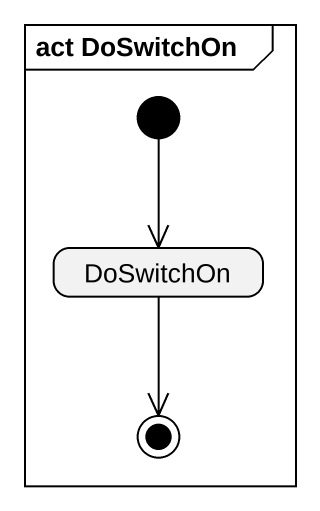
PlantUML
@startuml
mainframe act DoSwitchOn
hide empty description
state DoSwitchOn
[*] --> DoSwitchOn
DoSwitchOn --> [*]
@enduml
